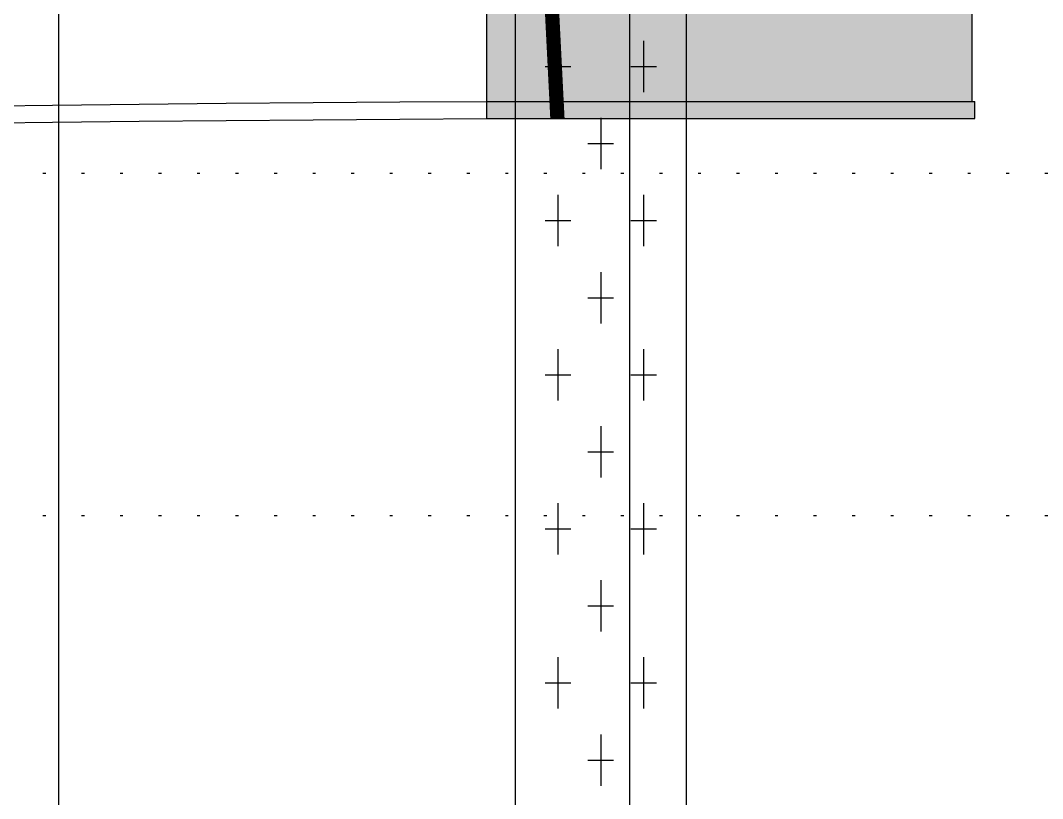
# Model space of a CAD drawing. Header units: millimetres. Extents: x -1499 to 6658, y -12483 to -6008.
# Drawn here: x 3134.82 to 3170.63, y -10838.98 to -10811.71 of the extents above; entities that cross this region are included whole.
import ezdxf

# ---------------------------------------------------------------- set-up
doc = ezdxf.new("R2010")
doc.units = ezdxf.units.MM
doc.linetypes.add('A-DOTLN01H', pattern=[0.125, 0, -0.125])
doc.linetypes.add('CONT', pattern=[2, 1, 1])
for name, color, linetype in [('32fgasdgasdf', 7, 'Continuous'), ('CC-CUTT', 7, 'CONT'), ('CR-GRID', 56, 'A-DOTLN01H'), ('CS-CONC-MAJR', 4, 'Continuous'), ('CS-EXCV', 3, 'A-DIGLN01'), ('CS-LEAL', 1, 'Continuous'), ('CS-STEL-MAJR', 4, 'Continuous'), ('수직그리드', 1, 'Continuous')]:
    doc.layers.add(name, color=color, linetype=linetype)
doc.linetypes.add('A-DIGLN01', pattern='A,0.9,-0.2,[19,kscals.shx,S=0.1,R=180,X=0,Y=0],0.9', length=2)

msp = doc.modelspace()

# ---------------------------------------------------------------- hatches: boundary and pattern name
at = {"layer": 'CS-LEAL'}
msp.add_hatch(color=253, dxfattribs=at).paths.add_polyline_path([(3151.157, -10766.271), (3161.039, -10766.271), (3163.946, -10757.551), (3164.079, -10757.841), (3164.206, -10759.473), (3168.157, -10800.045), (3168.157, -10814.553), (3168.257, -10814.553), (3168.257, -10815.153), (3151.157, -10815.153)])

# ---------------------------------------------------------------- linework, layer by layer
at = {"layer": '32fgasdgasdf'}
for p, q in [((3152.147, -10784.527), (3152.147, -10868.527)), ((3158.147, -10868.527), (3158.147, -10784.527)), ((3153.647, -10812.427), (3153.647, -10814.227)), ((3156.647, -10812.427), (3156.647, -10814.227)), ((3153.197, -10813.327), (3154.097, -10813.327)), ((3156.197, -10813.327), (3157.097, -10813.327)), ((3155.147, -10815.127), (3155.147, -10816.927)), ((3154.697, -10816.027), (3155.597, -10816.027)), ((3153.647, -10817.827), (3153.647, -10819.627)), ((3156.647, -10817.827), (3156.647, -10819.627)), ((3153.197, -10818.727), (3154.097, -10818.727)), ((3156.197, -10818.727), (3157.097, -10818.727)), ((3155.147, -10820.527), (3155.147, -10822.327)), ((3154.697, -10821.427), (3155.597, -10821.427)), ((3153.647, -10823.227), (3153.647, -10825.027)), ((3156.647, -10823.227), (3156.647, -10825.027)), ((3153.197, -10824.127), (3154.097, -10824.127)), ((3156.197, -10824.127), (3157.097, -10824.127)), ((3155.147, -10825.927), (3155.147, -10827.727)), ((3154.697, -10826.827), (3155.597, -10826.827)), ((3153.647, -10828.627), (3153.647, -10830.427)), ((3156.647, -10828.627), (3156.647, -10830.427)), ((3153.197, -10829.527), (3154.097, -10829.527)), ((3156.197, -10829.527), (3157.097, -10829.527)), ((3155.147, -10831.327), (3155.147, -10833.127)), ((3154.697, -10832.227), (3155.597, -10832.227)), ((3153.647, -10834.027), (3153.647, -10835.827)), ((3156.647, -10834.027), (3156.647, -10835.827)), ((3153.197, -10834.927), (3154.097, -10834.927)), ((3156.197, -10834.927), (3157.097, -10834.927)), ((3155.147, -10836.727), (3155.147, -10838.527)), ((3154.697, -10837.627), (3155.597, -10837.627))]:
    msp.add_line(p, q, dxfattribs=at)
at = {"layer": 'CC-CUTT', "const_width": 0.5, "elevation": -82.5, "flags": 128}
msp.add_lwpolyline([(3150.55, -10754.125), (3153.631, -10815.153)], dxfattribs=at)
at = {"layer": 'CR-GRID', "linetype": 'A-DOTLN01H', "ltscale": 10}
for p, q in [((696.157, -10817.058), (6196.157, -10817.058)), ((696.157, -10829.058), (6196.157, -10829.058))]:
    msp.add_line(p, q, dxfattribs=at)
at = {"layer": 'CS-CONC-MAJR'}
msp.add_lwpolyline([(2327.157, -10928.571), (2763.849, -10850.018, -0.043359), (3151.157, -10814.553, -4.981195)], format="xyb", dxfattribs=at)
at = {"layer": 'CS-EXCV', "ltscale": 5}
msp.add_lwpolyline([(2327.157, -10929.171), (2763.849, -10850.618, -0.043359), (3151.157, -10815.153, -4.981195)], format="xyb", dxfattribs=at)
at = {"layer": 'CS-STEL-MAJR', "color": 7, "linetype": 'ByBlock'}
for p, q in [((3151.157, -10815.153, -82.5), (3151.157, -10766.271, -82.5)), ((3168.157, -10814.553, -82.5), (3168.157, -10800.045, -82.5)), ((3151.157, -10814.553, -82.5), (3168.257, -10814.553, -82.5)), ((3168.257, -10815.153, -82.5), (3168.257, -10814.553, -82.5)), ((3151.157, -10815.153, -82.5), (3168.257, -10815.153, -82.5))]:
    msp.add_line(p, q, dxfattribs=at)
at = {"layer": '수직그리드'}
for p, q in [((3136.157, -10678.572), (3136.157, -11873.058)), ((3156.157, -10739.61), (3156.157, -11873.058))]:
    msp.add_line(p, q, dxfattribs=at)

doc.saveas('drawing.dxf')
